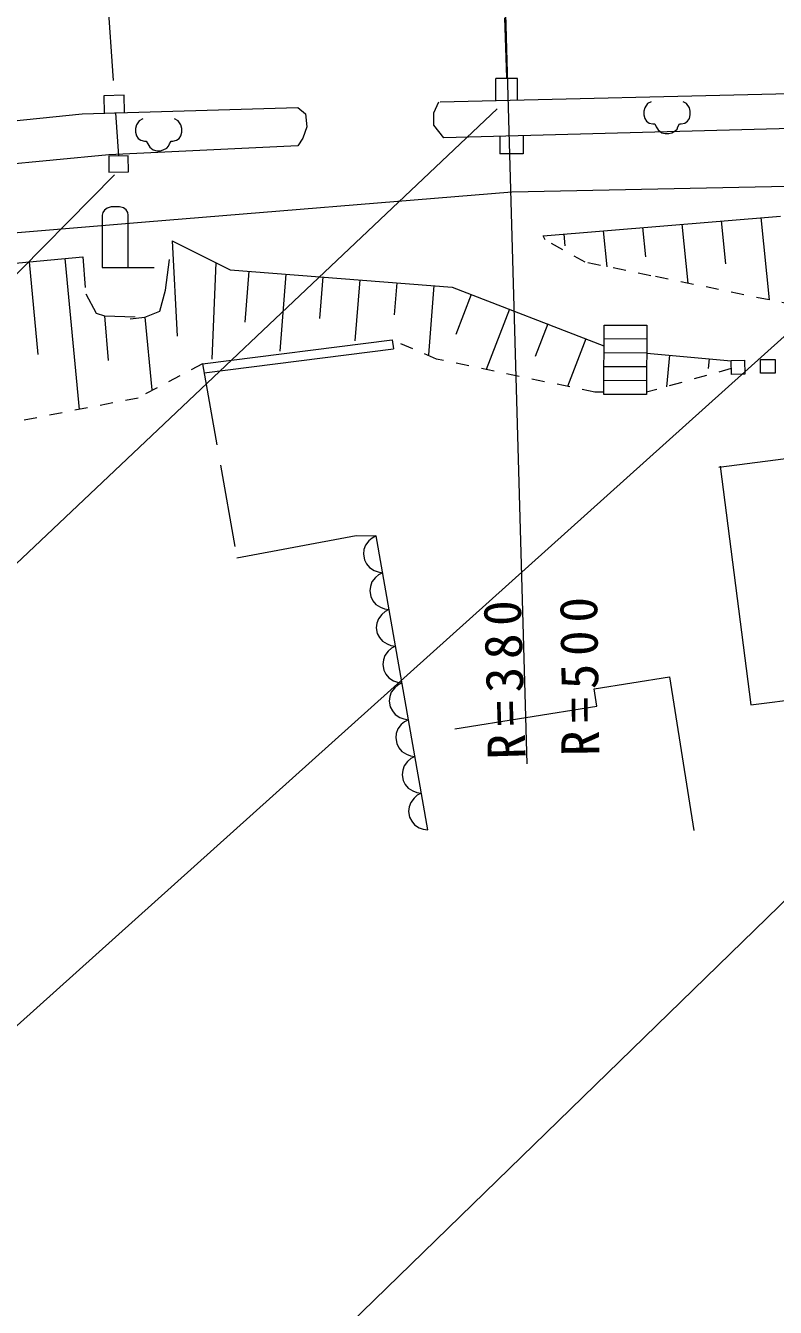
# Model space of a CAD drawing. Units: millimetres, scale not verified. Extents: x 40000 to 680000, y 20000 to 380000.
# Drawn here: x 211692 to 240795, y 265345 to 315115 of the extents above; entities that cross this region are included whole.
import ezdxf

# ---------------------------------------------------------------- set-up
doc = ezdxf.new("R2010")
doc.units = ezdxf.units.MM
doc.header["$LTSCALE"] = 1000
for name, pattern in [('USER3', [4, 3.2, -0.8]), ('USER4', [1, 0.5, -0.5]), ('USER5', [2, 1.2, -0.8])]:
    doc.linetypes.add(name, pattern=pattern)
doc.layers.add('S-SUV', color=7, linetype='Continuous', lineweight=13)
doc.styles.add('ＭＳ ゴシック', font='')
doc.styles.get('ＭＳ ゴシック').set_extended_font_data('MS Gothic')

msp = doc.modelspace()

# ---------------------------------------------------------------- linework, layer by layer
at = {"layer": 'S-SUV', "linetype": 'USER3'}
for p, q in [((229993, 323414), (230360, 313098)), ((214600, 320168), (215136, 312402)), ((215183, 311731), (215299, 310056)), ((218555, 301984), (219892, 294450))]:
    msp.add_line(p, q, dxfattribs=at)
at = {"layer": 'S-SUV'}
for p, q in [((230307, 316025), (231147, 286457)), ((254391, 314953), (205260, 270818)), ((275037, 314099), (220167, 260717)), ((230789, 313060), (229938, 313060)), ((229938, 312210), (229938, 313060)), ((230789, 312230), (230789, 313060)), ((227781, 312160), (254774, 312785)), ((215515, 312410), (214732, 312394)), ((214732, 312394), (214746, 311722)), ((215529, 311738), (215515, 312410)), ((227536, 311727), (227729, 312160)), ((235834, 312091), (235726, 311929)), ((235973, 312163), (235834, 312091)), ((237350, 312091), (237211, 312163)), ((237458, 311929), (237350, 312091)), ((185098, 308699), (213888, 311691)), ((197107, 280783), (229991, 311881)), ((213888, 311691), (222256, 311940)), ((214746, 311722), (215529, 311738)), ((222256, 311940), (222555, 311691)), ((222555, 311691), (222605, 311192)), ((227536, 311246), (227536, 311727)), ((235726, 311929), (235694, 311790)), ((235694, 311790), (235694, 311650)), ((235694, 311650), (235726, 311506)), ((237494, 311790), (237458, 311929)), ((237458, 311506), (237494, 311650)), ((237494, 311650), (237494, 311790)), ((215990, 311261), (215958, 311121)), ((215958, 311121), (215958, 310982)), ((216098, 311423), (215990, 311261)), ((216237, 311495), (216098, 311423)), ((217614, 311423), (217475, 311495)), ((217722, 311261), (217614, 311423)), ((217758, 311121), (217722, 311261)), ((217758, 310982), (217758, 311121)), ((222605, 311192), (222456, 310743)), ((227921, 310765), (227536, 311246)), ((255275, 311486), (227921, 310765)), ((235726, 311506), (235798, 311403)), ((235798, 311403), (235901, 311331)), ((235901, 311331), (236045, 311299)), ((236045, 311299), (236113, 311299)), ((236113, 311299), (236171, 311191)), ((236171, 311191), (236243, 311065)), ((236243, 311065), (236383, 310957)), ((236909, 311029), (236977, 311101)), ((236977, 311101), (237013, 311191)), ((237013, 311191), (237071, 311299)), ((237071, 311299), (237143, 311299)), ((237143, 311299), (237283, 311331)), ((237283, 311331), (237386, 311403)), ((237386, 311403), (237458, 311506)), ((215958, 310982), (215990, 310838)), ((215990, 310838), (216062, 310734)), ((216062, 310734), (216165, 310662)), ((216165, 310662), (216309, 310631)), ((216309, 310631), (216377, 310631)), ((216377, 310631), (216435, 310523)), ((217277, 310523), (217335, 310631)), ((217335, 310631), (217407, 310631)), ((217407, 310631), (217547, 310662)), ((217547, 310662), (217650, 310734)), ((217650, 310734), (217722, 310838)), ((217722, 310838), (217758, 310982)), ((222456, 310743), (222256, 310444)), ((230098, 310822), (230098, 310139)), ((231008, 310846), (231008, 310139)), ((236383, 310957), (236522, 310926)), ((236522, 310926), (236657, 310926)), ((236657, 310926), (236770, 310957)), ((236770, 310957), (236909, 311029)), ((214926, 310095), (185707, 307303)), ((222256, 310444), (214926, 310095)), ((216435, 310523), (216507, 310397)), ((216507, 310397), (216647, 310289)), ((216647, 310289), (216786, 310257)), ((216786, 310257), (216921, 310257)), ((216921, 310257), (217034, 310289)), ((217034, 310289), (217173, 310361)), ((217173, 310361), (217241, 310433)), ((217241, 310433), (217277, 310523)), ((231008, 310139), (230098, 310139)), ((215675, 310060), (214916, 310052)), ((214916, 310052), (214922, 309429)), ((215682, 309437), (215675, 310060)), ((194104, 288018), (215146, 309322)), ((214922, 309429), (215682, 309437)), ((216342, 307493), (230561, 308662)), ((230561, 308662), (249108, 309051)), ((214687, 307855), (214669, 307755)), ((214669, 307755), (214669, 305730)), ((214756, 307955), (214687, 307855)), ((214862, 308030), (214756, 307955)), ((215006, 308074), (214862, 308030)), ((215331, 308074), (215006, 308074)), ((215494, 308043), (215331, 308074)), ((215594, 307961), (215494, 308043)), ((215656, 307861), (215594, 307961)), ((215675, 307755), (215656, 307861)), ((215675, 305730), (215675, 307755)), ((231783, 306954), (240990, 307723)), ((240225, 307659), (240549, 304465)), ((191162, 305416), (216342, 307493)), ((234109, 307148), (234250, 305755)), ((235638, 307276), (235754, 306133)), ((237167, 307404), (237399, 305111)), ((238696, 307531), (238865, 305869)), ((217377, 306754), (219636, 305635)), ((217377, 306754), (217580, 303062)), ((232580, 307020), (232626, 306563)), ((205573, 305356), (213908, 306139)), ((211824, 305943), (212163, 302342)), ((213214, 306074), (213765, 300210)), ((214669, 305730), (216681, 305730)), ((219072, 305915), (218923, 302167)), ((219636, 305635), (228252, 304964)), ((220354, 305579), (220200, 303601)), ((221790, 305468), (221557, 302478)), ((223226, 305356), (223101, 303747)), ((224662, 305244), (224477, 302871)), ((226098, 305132), (226000, 303880)), ((227534, 305020), (227324, 302328)), ((228252, 304964), (234141, 302686)), ((228993, 304677), (228393, 303126)), ((230476, 304104), (229570, 301763)), ((214748, 303845), (214895, 302111)), ((215755, 303733), (216314, 303789)), ((216314, 303789), (216595, 300977)), ((231958, 303531), (231471, 302272)), ((234132, 300797), (234145, 303486)), ((234145, 303486), (235806, 303479)), ((235806, 303479), (235794, 300789)), ((218558, 301985), (225920, 302912)), ((225920, 302912), (225978, 302564)), ((233441, 302957), (232724, 301103)), ((235804, 302941), (234142, 302948)), ((218616, 301637), (225978, 302564)), ((235801, 302403), (234140, 302411)), ((235801, 302401), (239078, 302103)), ((236685, 302321), (236574, 301096)), ((238224, 302181), (238189, 301798)), ((239077, 302111), (239598, 302122)), ((239090, 301565), (239077, 302111)), ((239598, 302122), (239610, 301577)), ((240218, 301618), (240218, 302153)), ((240218, 302153), (240789, 302153)), ((240789, 302153), (240789, 301618)), ((235799, 301865), (234137, 301873)), ((240789, 301618), (240218, 301618)), ((235796, 301327), (234135, 301335)), ((239610, 301577), (239090, 301565)), ((235794, 300789), (234132, 300797)), ((245476, 298839), (238607, 297962)), ((238659, 298013), (239843, 288741)), ((219892, 294450), (224529, 295319)), ((224529, 295319), (225296, 295300)), ((225141, 295218), (225017, 295108)), ((225296, 295300), (225141, 295218)), ((227301, 283884), (225296, 295300)), ((224826, 294769), (224802, 294592)), ((224884, 294941), (224826, 294769)), ((225017, 295108), (224884, 294941)), ((224802, 294592), (224841, 294371)), ((224841, 294371), (224924, 294212)), ((224924, 294212), (225037, 294070)), ((225037, 294070), (225219, 293959)), ((225268, 293681), (225135, 293514)), ((225219, 293959), (225372, 293901)), ((225392, 293791), (225268, 293681)), ((225372, 293901), (225546, 293873)), ((225546, 293873), (225392, 293791)), ((225077, 293342), (225053, 293165)), ((225053, 293165), (225092, 292944)), ((225135, 293514), (225077, 293342)), ((225092, 292944), (225175, 292785)), ((225175, 292785), (225288, 292643)), ((225288, 292643), (225469, 292532)), ((225518, 292254), (225386, 292087)), ((225469, 292532), (225623, 292474)), ((225642, 292364), (225518, 292254)), ((225623, 292474), (225797, 292446)), ((225797, 292446), (225642, 292364)), ((225328, 291915), (225304, 291738)), ((225304, 291738), (225342, 291517)), ((225386, 292087), (225328, 291915)), ((225342, 291517), (225425, 291358)), ((225425, 291358), (225539, 291216)), ((225539, 291216), (225720, 291105)), ((225636, 290660), (225578, 290488)), ((225769, 290827), (225636, 290660)), ((225720, 291105), (225874, 291047)), ((225893, 290937), (225769, 290827)), ((225874, 291047), (226048, 291019)), ((226048, 291019), (225893, 290937)), ((225578, 290488), (225554, 290311)), ((225554, 290311), (225593, 290090)), ((225593, 290090), (225676, 289931)), ((225676, 289931), (225789, 289789)), ((225789, 289789), (225971, 289678)), ((225971, 289678), (226124, 289620)), ((233760, 289358), (236686, 289823)), ((236686, 289823), (237633, 283863)), ((225887, 289233), (225829, 289061)), ((226020, 289400), (225887, 289233)), ((226144, 289510), (226020, 289400)), ((226124, 289620), (226298, 289592)), ((226298, 289592), (226144, 289510)), ((233867, 288687), (233760, 289358)), ((239843, 288741), (246655, 289612)), ((225829, 289061), (225805, 288884)), ((225805, 288884), (225844, 288663)), ((228354, 287811), (233867, 288687)), ((225844, 288663), (225927, 288504)), ((225927, 288504), (226040, 288362)), ((226040, 288362), (226221, 288251)), ((226221, 288251), (226375, 288193)), ((226375, 288193), (226549, 288165)), ((226138, 287806), (226080, 287634)), ((226270, 287973), (226138, 287806)), ((226394, 288083), (226270, 287973)), ((226549, 288165), (226394, 288083)), ((226080, 287634), (226056, 287457)), ((226056, 287457), (226095, 287236)), ((226095, 287236), (226178, 287077)), ((226178, 287077), (226291, 286935)), ((226291, 286935), (226472, 286824)), ((226472, 286824), (226626, 286766)), ((226626, 286766), (226800, 286738)), ((226800, 286738), (226645, 286656)), ((226330, 286207), (226306, 286030)), ((226388, 286379), (226330, 286207)), ((226521, 286546), (226388, 286379)), ((226645, 286656), (226521, 286546)), ((226306, 286030), (226345, 285809)), ((226345, 285809), (226428, 285650)), ((226428, 285650), (226541, 285508)), ((226541, 285508), (226723, 285397)), ((226723, 285397), (226876, 285339)), ((226896, 285229), (226772, 285119)), ((226876, 285339), (227051, 285311)), ((227051, 285311), (226896, 285229)), ((226581, 284780), (226557, 284603)), ((226639, 284952), (226581, 284780)), ((226772, 285119), (226639, 284952)), ((226557, 284603), (226596, 284382)), ((226596, 284382), (226679, 284223)), ((226679, 284223), (226792, 284081)), ((226792, 284081), (226974, 283970)), ((226974, 283970), (227127, 283912)), ((227127, 283912), (227301, 283884))]:
    msp.add_line(p, q, dxfattribs=at)
at = {"layer": 'S-SUV', "linetype": 'USER5'}
for p, q in [((217117, 304843), (217377, 306754)), ((213908, 306139), (214023, 304707)), ((214023, 304707), (214430, 303955)), ((216895, 304029), (217117, 304843)), ((214430, 303955), (214748, 303845)), ((214748, 303845), (216314, 303789)), ((216314, 303789), (216895, 304029))]:
    msp.add_line(p, q, dxfattribs=at)
at = {"layer": 'S-SUV', "linetype": 'USER4'}
for p, q in [((231857, 306798), (231783, 306954)), ((233415, 305926), (231857, 306798)), ((235965, 305405), (233415, 305926)), ((246430, 303260), (235965, 305405)), ((227636, 302167), (225920, 302912)), ((233790, 300880), (227636, 302167)), ((218558, 301985), (216056, 300656)), ((239084, 301801), (235794, 300877)), ((216056, 300656), (207441, 298978)), ((234133, 300880), (233790, 300880))]:
    msp.add_line(p, q, dxfattribs=at)

# ---------------------------------------------------------------- texts
at = {"layer": 'S-SUV', "char_height": 1466, "attachment_point": 7, "style": 'ＭＳ ゴシック'}
for s, insert, rotation in [('\\T1.3;R=380', (231126, 286644), 91.8), ('\\T1.3;R=500', (233985, 286758), 90.8)]:
    msp.add_mtext(s, dxfattribs=dict(at, insert=insert, rotation=rotation))

doc.saveas('drawing.dxf')
